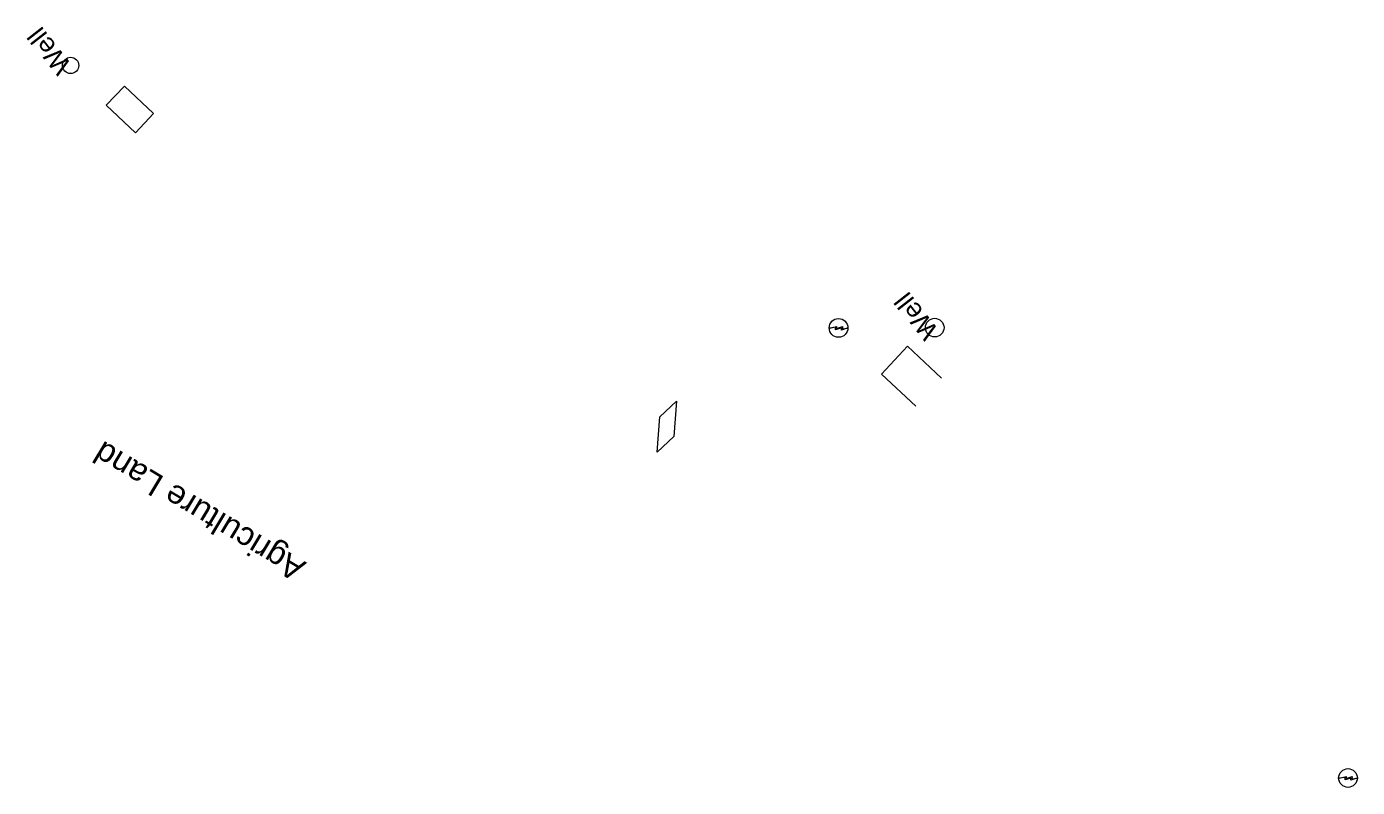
# Model space of a CAD drawing. Header units: metres. Extents: x 593168 to 611286, y 3401475 to 3412398.
# Drawn here: x 606310.5 to 606452.5, y 3404552.7 to 3404633.8 of the extents above; entities that cross this region are included whole.
import ezdxf

# ---------------------------------------------------------------- set-up
doc = ezdxf.new("R2010")
doc.units = ezdxf.units.M
doc.header["$MEASUREMENT"] = 0
for name, color, linetype, lineweight in [('Commercial Building Pucca', 251, 'Continuous', 0), ('Electric Pole', 251, 'Continuous', 0), ('Side Details', 251, 'Continuous', 0), ('Well', 5, 'Continuous', 0)]:
    doc.layers.add(name, color=color, linetype=linetype, lineweight=lineweight)
doc.styles.get("Standard").update_dxf_attribs({"font": 'arial_0.ttf'})

# ---------------------------------------------------------------- blocks, each defined once
blk = doc.blocks.new('EP')
blk.add_hatch(color=8).paths.add_polyline_path([(-0.21, -0.05), (-0.21, 0.16), (-0.93, -0.01), (-0.31, 0.07), (-0.31, -0.19), (0.31, 0), (0.31, -0.24), (0.94, -0.01), (0.41, -0.1), (0.43, 0.15)])
at = {"color": 8}
for p, q in [((-0.93, -0.01), (-0.21, 0.16)), ((-0.31, 0.07), (-0.93, -0.01)), ((-0.31, -0.19), (-0.31, 0.07)), ((0.31, 0), (-0.31, -0.19)), ((-0.21, 0.16), (-0.21, -0.05)), ((-0.21, -0.05), (0.43, 0.15)), ((0.31, -0.24), (0.31, 0)), ((0.43, 0.15), (0.41, -0.1)), ((0.94, -0.01), (0.31, -0.24)), ((0.41, -0.1), (0.94, -0.01))]:
    blk.add_line(p, q, dxfattribs=at)
blk.add_circle((0, 0), 1, dxfattribs=at)

msp = doc.modelspace()

# ---------------------------------------------------------------- linework, layer by layer
at = {"layer": 'Commercial Building Pucca'}
for points in [[(606322.0958, 3404622.53, 262.6481), (606318.9671, 3404625.4558, 262.6641), (606320.9132, 3404627.4931, 262.6042), (606324.0419, 3404624.5673, 262.6042)], [(606377.7907, 3404588.456, 262.5322), (606378.0631, 3404592.2242, 262.3702), (606379.848, 3404593.8945, 263.053), (606379.5753, 3404590.1228, 263.053)]]:
    msp.add_polyline3d(points, close=True, dxfattribs=at)
msp.add_polyline3d([(606405.3762, 3404593.3693, 262.3222), (606401.7199, 3404596.7777, 262.3222), (606404.483, 3404599.7418, 262.4482), (606408.1393, 3404596.3335, 262.4482)], dxfattribs=at)
at = {"layer": 'Well'}
for centre, radius in [((606315.1792, 3404629.7066, 262.9141), 0.8663), ((606407.4004, 3404601.7336, 262.3802), 0.9961)]:
    msp.add_circle(centre, radius, dxfattribs=at)

# ---------------------------------------------------------------- block references
at = {"layer": 'Electric Pole', "xscale": 0.9997078269144579, "yscale": 0.9997078269144579, "zscale": 0.9997078269144579}
for p in [(606397.135, 3404601.7015, 262.3542), (606451.5133, 3404553.6842, 262.6431)]:
    msp.add_blockref('EP', p, dxfattribs=at)

# ---------------------------------------------------------------- texts
at = {"layer": 'Side Details'}
msp.add_text('Agriculture Land', height=2.5, rotation=149, dxfattribs=at).set_placement((606340.4393, 3404576.6396, 156.3202))
at = {"layer": 'Well'}
for p in [(606315.3724, 3404629.7186, 156.3202), (606407.9004, 3404601.4304, 156.3202)]:
    msp.add_text('Well', height=1.99942, rotation=128.027773, dxfattribs=at).set_placement(p)

doc.saveas('drawing.dxf')
